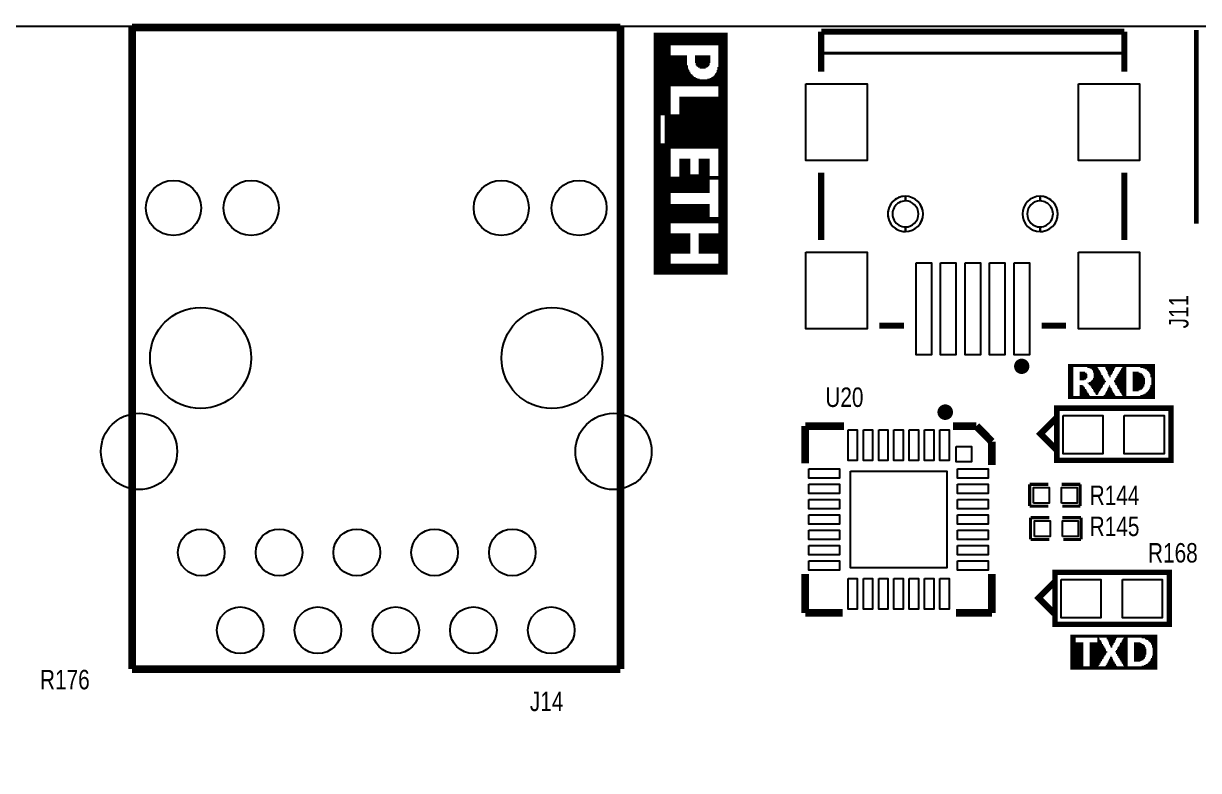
# Model space of a CAD drawing. Extents: x -7 to 215, y -4 to 107.
# Drawn here: x 104.99 to 143.37, y 82.36 to 106.75 of the extents above; entities that cross this region are included whole.
import ezdxf

# ---------------------------------------------------------------- set-up
doc = ezdxf.new("R2010")
doc.units = 0
for name, color, linetype in [('BG_OUTLINE', 3, 'CONTINUOUS'), ('MA_PEN3', 5, 'CONTINUOUS'), ('PG_SILKSCREEN_TOP', 6, 'CONTINUOUS'), ('PIN_TOP', 7, 'CONTINUOUS'), ('RD_SILKSCREEN_TOP', 8, 'CONTINUOUS')]:
    doc.layers.add(name, color=color, linetype=linetype)

msp = doc.modelspace()

# ---------------------------------------------------------------- linework, layer by layer
at = {"layer": 'BG_OUTLINE'}
msp.add_lwpolyline([(96.282764, 8.255), (130.801364, 8.255), (190.206122, 8.255), (214.304372, 8.255), (214.812372, 8.255), (214.964772, 8.255), (214.964772, 106.654092), (214.812372, 106.654092), (214.304372, 106.654092), (190.206122, 106.654092), (143.775938, 106.654092), (0, 106.654092)], dxfattribs=at)
for points in [[(134.376922, 100.530152, 1), (133.22427, 100.530152, 1)], [(138.77671, 100.530152, 1), (137.624058, 100.530152, 1)]]:
    msp.add_lwpolyline(points, format="xyb", close=True, dxfattribs=at)
at = {"layer": 'MA_PEN3', "const_width": 0.0254}
for points in [[(125.59157, 106.445812), (125.59157, 98.546412)], [(125.61697, 106.445812), (125.61697, 98.546412)], [(125.64237, 106.445812), (125.64237, 98.546412)], [(125.66777, 106.445812), (125.66777, 98.546412)], [(125.69317, 106.445812), (125.69317, 98.546412)], [(125.71857, 106.445812), (125.71857, 98.546412)], [(125.74397, 106.445812), (125.74397, 98.546412)], [(125.76937, 106.445812), (125.76937, 98.546412)], [(125.79477, 106.445812), (125.79477, 98.546412)], [(125.82017, 106.445812), (125.82017, 103.753412)], [(125.84557, 106.445812), (125.84557, 103.753412)], [(125.87097, 106.445812), (125.87097, 103.753412)], [(125.89637, 106.445812), (125.89637, 103.753412)], [(125.92177, 106.445812), (125.92177, 103.753412)], [(125.94717, 106.445812), (125.94717, 98.546412)], [(125.97257, 106.445812), (125.97257, 98.546412)], [(125.99797, 106.445812), (125.99797, 98.546412)], [(126.02337, 106.445812), (126.02337, 98.546412)], [(126.04877, 106.445812), (126.04877, 98.546412)], [(126.07417, 106.445812), (126.07417, 98.546412)], [(126.09957, 106.445812), (126.09957, 98.546412)], [(126.12497, 106.445812), (126.12497, 98.546412)], [(126.15037, 106.445812), (126.15037, 106.039412)], [(126.17577, 106.445812), (126.17577, 106.039412)], [(126.20117, 106.445812), (126.20117, 106.039412)], [(126.22657, 106.445812), (126.22657, 106.039412)], [(126.25197, 106.445812), (126.25197, 106.039412)], [(126.27737, 106.445812), (126.27737, 106.039412)], [(126.30277, 106.445812), (126.30277, 106.039412)], [(126.32817, 106.445812), (126.32817, 106.039412)], [(126.35357, 106.445812), (126.35357, 106.039412)], [(126.37897, 106.445812), (126.37897, 106.039412)], [(126.40437, 106.445812), (126.40437, 106.039412)], [(126.42977, 106.445812), (126.42977, 106.039412)], [(126.45517, 106.445812), (126.45517, 106.039412)], [(126.48057, 106.445812), (126.48057, 106.039412)], [(126.50597, 106.445812), (126.50597, 106.039412)], [(126.53137, 106.445812), (126.53137, 106.039412)], [(126.55677, 106.445812), (126.55677, 106.039412)], [(126.58217, 106.445812), (126.58217, 106.039412)], [(126.60757, 106.445812), (126.60757, 106.039412)], [(126.63297, 106.445812), (126.63297, 106.039412)], [(126.65837, 106.445812), (126.65837, 106.039412)], [(126.68377, 106.445812), (126.68377, 106.039412)], [(126.70917, 106.445812), (126.70917, 106.039412)], [(126.73457, 106.445812), (126.73457, 106.039412)], [(126.75997, 106.445812), (126.75997, 106.039412)], [(126.78537, 106.445812), (126.78537, 106.039412)], [(126.81077, 106.445812), (126.81077, 106.039412)], [(126.83617, 106.445812), (126.83617, 106.039412)], [(126.86157, 106.445812), (126.86157, 106.039412)], [(126.88697, 106.445812), (126.88697, 106.039412)], [(126.91237, 106.445812), (126.91237, 106.039412)], [(126.93777, 106.445812), (126.93777, 106.039412)], [(126.96317, 106.445812), (126.96317, 106.039412)], [(126.98857, 106.445812), (126.98857, 106.039412)], [(127.01397, 106.445812), (127.01397, 106.039412)], [(127.03937, 106.445812), (127.03937, 106.039412)], [(127.06477, 106.445812), (127.06477, 106.039412)], [(127.09017, 106.445812), (127.09017, 106.039412)], [(127.11557, 106.445812), (127.11557, 106.039412)], [(127.14097, 106.445812), (127.14097, 106.039412)], [(127.16637, 106.445812), (127.16637, 106.039412)], [(127.19177, 106.445812), (127.19177, 106.039412)], [(127.21717, 106.445812), (127.21717, 106.039412)], [(127.24257, 106.445812), (127.24257, 106.039412)], [(127.26797, 106.445812), (127.26797, 106.039412)], [(127.29337, 106.445812), (127.29337, 106.039412)], [(127.31877, 106.445812), (127.31877, 106.039412)], [(127.34417, 106.445812), (127.34417, 106.039412)], [(127.36957, 106.445812), (127.36957, 106.039412)], [(127.39497, 106.445812), (127.39497, 106.039412)], [(127.42037, 106.445812), (127.42037, 106.039412)], [(127.44577, 106.445812), (127.44577, 106.039412)], [(127.47117, 106.445812), (127.47117, 106.039412)], [(127.49657, 106.445812), (127.49657, 106.039412)], [(127.52197, 106.445812), (127.52197, 106.039412)], [(127.54737, 106.445812), (127.54737, 106.039412)], [(127.57277, 106.445812), (127.57277, 106.039412)], [(127.59817, 106.445812), (127.59817, 106.039412)], [(127.62357, 106.445812), (127.62357, 106.039412)], [(127.64897, 106.445812), (127.64897, 106.039412)], [(127.67437, 106.445812), (127.67437, 106.039412)], [(127.69977, 106.445812), (127.69977, 98.546412)], [(127.72517, 106.445812), (127.72517, 98.546412)], [(127.75057, 106.445812), (127.75057, 98.546412)], [(127.77597, 106.445812), (127.77597, 98.546412)], [(127.80137, 106.445812), (127.80137, 98.546412)], [(127.82677, 106.445812), (127.82677, 98.546412)], [(127.85217, 106.445812), (127.85217, 98.546412)], [(127.87757, 106.445812), (127.87757, 98.546412)], [(127.90297, 106.445812), (127.90297, 98.546412)], [(127.92837, 106.445812), (127.92837, 98.546412)], [(127.95377, 106.445812), (127.95377, 98.546412)], [(127.97917, 106.445812), (127.97917, 98.546412)], [(143.235172, 106.532426), (143.235172, 100.207826)], [(143.260572, 106.532426), (143.260572, 100.207826)], [(143.285972, 106.532426), (143.285972, 100.207826)], [(143.311372, 106.532426), (143.311372, 100.207826)], [(143.336772, 106.532426), (143.336772, 100.207826)], [(143.362172, 106.532426), (143.362172, 100.207826)], [(126.15037, 105.709212), (126.15037, 104.693212)], [(126.17577, 105.709212), (126.17577, 104.693212)], [(126.20117, 105.709212), (126.20117, 104.693212)], [(126.22657, 105.709212), (126.22657, 104.693212)], [(126.25197, 105.709212), (126.25197, 104.693212)], [(126.27737, 105.709212), (126.27737, 104.693212)], [(126.30277, 105.709212), (126.30277, 104.693212)], [(126.32817, 105.709212), (126.32817, 104.693212)], [(126.35357, 105.709212), (126.35357, 104.693212)], [(126.37897, 105.709212), (126.37897, 104.693212)], [(126.40437, 105.709212), (126.40437, 104.693212)], [(126.42977, 105.709212), (126.42977, 104.693212)], [(126.45517, 105.709212), (126.45517, 104.693212)], [(126.48057, 105.709212), (126.48057, 104.693212)], [(126.50597, 105.709212), (126.50597, 104.693212)], [(126.53137, 105.709212), (126.53137, 104.693212)], [(126.55677, 105.709212), (126.55677, 104.693212)], [(126.58217, 105.709212), (126.58217, 104.693212)], [(126.60757, 105.709212), (126.60757, 104.693212)], [(126.63297, 105.709212), (126.63297, 104.693212)], [(126.65837, 105.709212), (126.65837, 104.693212)], [(126.93777, 105.709212), (126.93777, 105.455212)], [(126.96317, 105.709212), (126.96317, 105.379012)], [(126.98857, 105.709212), (126.98857, 105.353612)], [(127.01397, 105.709212), (127.01397, 105.328212)], [(127.03937, 105.709212), (127.03937, 105.302812)], [(127.06477, 105.709212), (127.06477, 105.302812)], [(127.09017, 105.709212), (127.09017, 105.277412)], [(127.11557, 105.709212), (127.11557, 105.277412)], [(127.14097, 105.709212), (127.14097, 105.277412)], [(127.16637, 105.709212), (127.16637, 105.277412)], [(127.19177, 105.709212), (127.19177, 105.277412)], [(127.21717, 105.709212), (127.21717, 105.277412)], [(127.24257, 105.709212), (127.24257, 105.277412)], [(127.26797, 105.709212), (127.26797, 105.277412)], [(127.29337, 105.709212), (127.29337, 105.302812)], [(127.31877, 105.709212), (127.31877, 105.302812)], [(127.34417, 105.709212), (127.34417, 105.328212)], [(127.36957, 105.709212), (127.36957, 105.353612)], [(127.39497, 105.709212), (127.39497, 105.379012)], [(127.42037, 105.709212), (127.42037, 105.455212)], [(126.68377, 105.379012), (126.68377, 104.693212)], [(126.70917, 105.277412), (126.70917, 104.693212)], [(126.73457, 105.226612), (126.73457, 104.693212)], [(126.75997, 105.175812), (126.75997, 104.693212)], [(127.64897, 105.226612), (127.64897, 104.693212)], [(127.67437, 105.328212), (127.67437, 104.693212)], [(126.78537, 105.125012), (126.78537, 104.693212)], [(126.81077, 105.099612), (126.81077, 104.693212)], [(126.83617, 105.074212), (126.83617, 104.693212)], [(126.86157, 105.048812), (126.86157, 104.693212)], [(126.88697, 105.023412), (126.88697, 104.693212)], [(126.91237, 104.998012), (126.91237, 104.693212)], [(126.93777, 104.998012), (126.93777, 104.693212)], [(126.96317, 104.972612), (126.96317, 104.693212)], [(126.98857, 104.972612), (126.98857, 104.693212)], [(127.01397, 104.947212), (127.01397, 104.693212)], [(127.03937, 104.947212), (127.03937, 104.693212)], [(127.06477, 104.947212), (127.06477, 104.693212)], [(127.09017, 104.921812), (127.09017, 104.693212)], [(127.11557, 104.921812), (127.11557, 104.693212)], [(127.14097, 104.921812), (127.14097, 104.693212)], [(127.16637, 104.921812), (127.16637, 104.693212)], [(127.19177, 104.921812), (127.19177, 104.693212)], [(127.21717, 104.921812), (127.21717, 104.693212)], [(127.24257, 104.921812), (127.24257, 104.693212)], [(127.26797, 104.921812), (127.26797, 104.693212)], [(127.29337, 104.921812), (127.29337, 104.693212)], [(127.31877, 104.921812), (127.31877, 104.693212)], [(127.34417, 104.947212), (127.34417, 104.693212)], [(127.36957, 104.947212), (127.36957, 104.693212)], [(127.39497, 104.947212), (127.39497, 104.693212)], [(127.42037, 104.972612), (127.42037, 104.693212)], [(127.44577, 104.972612), (127.44577, 104.693212)], [(127.47117, 104.998012), (127.47117, 104.693212)], [(127.49657, 104.998012), (127.49657, 104.693212)], [(127.52197, 105.023412), (127.52197, 104.693212)], [(127.54737, 105.048812), (127.54737, 104.693212)], [(127.57277, 105.074212), (127.57277, 104.693212)], [(127.59817, 105.125012), (127.59817, 104.693212)], [(127.62357, 105.150412), (127.62357, 104.693212)], [(126.42977, 104.363012), (126.42977, 102.661212)], [(126.45517, 104.363012), (126.45517, 102.661212)], [(126.48057, 104.363012), (126.48057, 102.661212)], [(126.50597, 104.363012), (126.50597, 102.661212)], [(126.53137, 104.363012), (126.53137, 102.661212)], [(126.55677, 104.363012), (126.55677, 102.661212)], [(126.58217, 104.363012), (126.58217, 102.661212)], [(126.60757, 104.363012), (126.60757, 102.661212)], [(126.63297, 104.363012), (126.63297, 102.661212)], [(126.65837, 104.363012), (126.65837, 102.661212)], [(126.68377, 104.363012), (126.68377, 102.661212)], [(126.70917, 104.363012), (126.70917, 102.661212)], [(126.73457, 104.363012), (126.73457, 102.661212)], [(126.75997, 104.363012), (126.75997, 102.661212)], [(126.78537, 104.363012), (126.78537, 102.661212)], [(126.81077, 104.363012), (126.81077, 102.661212)], [(126.83617, 104.363012), (126.83617, 102.661212)], [(126.86157, 104.363012), (126.86157, 102.661212)], [(126.88697, 104.363012), (126.88697, 102.661212)], [(126.91237, 104.363012), (126.91237, 102.661212)], [(126.93777, 104.363012), (126.93777, 102.661212)], [(126.96317, 104.363012), (126.96317, 102.661212)], [(126.98857, 104.363012), (126.98857, 102.661212)], [(127.01397, 104.363012), (127.01397, 102.661212)], [(127.03937, 104.363012), (127.03937, 102.661212)], [(127.06477, 104.363012), (127.06477, 102.661212)], [(127.09017, 104.363012), (127.09017, 102.661212)], [(127.11557, 104.363012), (127.11557, 102.661212)], [(127.14097, 104.363012), (127.14097, 102.661212)], [(127.16637, 104.363012), (127.16637, 102.661212)], [(127.19177, 104.363012), (127.19177, 102.661212)], [(127.21717, 104.363012), (127.21717, 102.661212)], [(127.24257, 104.363012), (127.24257, 102.661212)], [(127.26797, 104.363012), (127.26797, 102.661212)], [(127.29337, 104.363012), (127.29337, 102.661212)], [(127.31877, 104.363012), (127.31877, 102.661212)], [(127.34417, 104.363012), (127.34417, 102.661212)], [(127.36957, 104.363012), (127.36957, 102.661212)], [(127.39497, 104.363012), (127.39497, 102.661212)], [(127.42037, 104.363012), (127.42037, 102.661212)], [(127.44577, 104.363012), (127.44577, 102.661212)], [(127.47117, 104.363012), (127.47117, 102.661212)], [(127.49657, 104.363012), (127.49657, 102.661212)], [(127.52197, 104.363012), (127.52197, 102.661212)], [(127.54737, 104.363012), (127.54737, 102.661212)], [(127.57277, 104.363012), (127.57277, 102.661212)], [(127.59817, 104.363012), (127.59817, 102.661212)], [(127.62357, 104.363012), (127.62357, 102.661212)], [(127.64897, 104.363012), (127.64897, 102.661212)], [(127.67437, 104.363012), (127.67437, 102.661212)], [(126.15037, 103.778812), (126.15037, 102.661212)], [(126.17577, 103.778812), (126.17577, 102.661212)], [(126.20117, 103.778812), (126.20117, 102.661212)], [(126.22657, 103.778812), (126.22657, 102.661212)], [(126.25197, 103.778812), (126.25197, 102.661212)], [(126.27737, 103.778812), (126.27737, 102.661212)], [(126.30277, 103.778812), (126.30277, 102.661212)], [(126.32817, 103.778812), (126.32817, 102.661212)], [(126.35357, 103.778812), (126.35357, 102.661212)], [(126.37897, 103.778812), (126.37897, 102.661212)], [(126.40437, 103.778812), (126.40437, 102.661212)], [(125.82017, 102.839012), (125.82017, 98.546412)], [(125.84557, 102.839012), (125.84557, 98.546412)], [(125.87097, 102.839012), (125.87097, 98.546412)], [(125.89637, 102.839012), (125.89637, 98.546412)], [(125.92177, 102.839012), (125.92177, 98.546412)], [(126.42977, 102.331012), (126.42977, 101.213412)], [(126.45517, 102.331012), (126.45517, 101.213412)], [(126.48057, 102.331012), (126.48057, 101.213412)], [(126.50597, 102.331012), (126.50597, 101.213412)], [(126.53137, 102.331012), (126.53137, 101.213412)], [(126.55677, 102.331012), (126.55677, 101.213412)], [(126.58217, 102.331012), (126.58217, 101.213412)], [(126.60757, 102.331012), (126.60757, 101.213412)], [(126.63297, 102.331012), (126.63297, 101.213412)], [(126.65837, 102.331012), (126.65837, 101.213412)], [(126.68377, 102.331012), (126.68377, 101.213412)], [(126.70917, 102.331012), (126.70917, 101.213412)], [(126.73457, 102.331012), (126.73457, 101.213412)], [(126.75997, 102.331012), (126.75997, 101.213412)], [(127.06477, 102.331012), (127.06477, 101.213412)], [(127.09017, 102.331012), (127.09017, 101.213412)], [(127.11557, 102.331012), (127.11557, 101.213412)], [(127.14097, 102.331012), (127.14097, 101.213412)], [(127.16637, 102.331012), (127.16637, 101.213412)], [(127.19177, 102.331012), (127.19177, 101.213412)], [(127.21717, 102.331012), (127.21717, 101.213412)], [(127.24257, 102.331012), (127.24257, 101.213412)], [(127.26797, 102.331012), (127.26797, 101.213412)], [(127.29337, 102.331012), (127.29337, 101.213412)], [(127.31877, 102.331012), (127.31877, 101.213412)], [(127.34417, 102.331012), (127.34417, 101.213412)], [(127.36957, 102.331012), (127.36957, 101.213412)], [(127.39497, 102.331012), (127.39497, 101.213412)], [(126.15037, 101.746812), (126.15037, 101.213412)], [(126.17577, 101.746812), (126.17577, 101.213412)], [(126.20117, 101.746812), (126.20117, 101.213412)], [(126.22657, 101.746812), (126.22657, 101.213412)], [(126.25197, 101.746812), (126.25197, 101.213412)], [(126.27737, 101.746812), (126.27737, 101.213412)], [(126.30277, 101.746812), (126.30277, 101.213412)], [(126.32817, 101.746812), (126.32817, 101.213412)], [(126.35357, 101.746812), (126.35357, 101.213412)], [(126.37897, 101.746812), (126.37897, 101.213412)], [(126.40437, 101.746812), (126.40437, 101.213412)], [(126.78537, 101.823012), (126.78537, 101.213412)], [(126.81077, 101.823012), (126.81077, 101.213412)], [(126.83617, 101.823012), (126.83617, 101.213412)], [(126.86157, 101.823012), (126.86157, 101.213412)], [(126.88697, 101.823012), (126.88697, 101.213412)], [(126.91237, 101.823012), (126.91237, 101.213412)], [(126.93777, 101.823012), (126.93777, 101.213412)], [(126.96317, 101.823012), (126.96317, 101.213412)], [(126.98857, 101.823012), (126.98857, 101.213412)], [(127.01397, 101.823012), (127.01397, 101.213412)], [(127.03937, 101.823012), (127.03937, 101.213412)], [(127.42037, 101.772212), (127.42037, 101.645212)], [(127.44577, 101.772212), (127.44577, 101.645212)], [(127.47117, 101.772212), (127.47117, 101.645212)], [(127.49657, 101.772212), (127.49657, 101.645212)], [(127.52197, 101.772212), (127.52197, 101.645212)], [(127.54737, 101.772212), (127.54737, 101.645212)], [(127.57277, 101.772212), (127.57277, 101.645212)], [(127.59817, 101.772212), (127.59817, 101.645212)], [(127.62357, 101.772212), (127.62357, 101.645212)], [(127.64897, 101.772212), (127.64897, 101.645212)], [(127.67437, 101.772212), (127.67437, 101.645212)], [(126.15037, 100.857812), (126.15037, 100.222812)], [(126.17577, 100.857812), (126.17577, 100.222812)], [(126.20117, 100.857812), (126.20117, 100.222812)], [(126.22657, 100.857812), (126.22657, 100.222812)], [(126.25197, 100.857812), (126.25197, 100.222812)], [(126.27737, 100.857812), (126.27737, 100.222812)], [(126.30277, 100.857812), (126.30277, 100.222812)], [(126.32817, 100.857812), (126.32817, 100.222812)], [(126.35357, 100.857812), (126.35357, 100.222812)], [(126.37897, 100.857812), (126.37897, 100.222812)], [(126.40437, 100.857812), (126.40437, 100.222812)], [(126.42977, 100.857812), (126.42977, 100.222812)], [(126.45517, 100.857812), (126.45517, 100.222812)], [(126.48057, 100.857812), (126.48057, 100.222812)], [(126.50597, 100.857812), (126.50597, 100.222812)], [(126.53137, 100.857812), (126.53137, 100.222812)], [(126.55677, 100.857812), (126.55677, 100.222812)], [(126.58217, 100.857812), (126.58217, 100.222812)], [(126.60757, 100.857812), (126.60757, 100.222812)], [(126.63297, 100.857812), (126.63297, 100.222812)], [(126.65837, 100.857812), (126.65837, 100.222812)], [(126.68377, 100.857812), (126.68377, 100.222812)], [(126.70917, 100.857812), (126.70917, 100.222812)], [(126.73457, 100.857812), (126.73457, 100.222812)], [(126.75997, 100.857812), (126.75997, 100.222812)], [(126.78537, 100.857812), (126.78537, 100.222812)], [(126.81077, 100.857812), (126.81077, 100.222812)], [(126.83617, 100.857812), (126.83617, 100.222812)], [(126.86157, 100.857812), (126.86157, 100.222812)], [(126.88697, 100.857812), (126.88697, 100.222812)], [(126.91237, 100.857812), (126.91237, 100.222812)], [(126.93777, 100.857812), (126.93777, 100.222812)], [(126.96317, 100.857812), (126.96317, 100.222812)], [(126.98857, 100.857812), (126.98857, 100.222812)], [(127.01397, 100.857812), (127.01397, 100.222812)], [(127.03937, 100.857812), (127.03937, 100.222812)], [(127.06477, 100.857812), (127.06477, 100.222812)], [(127.09017, 100.857812), (127.09017, 100.222812)], [(127.11557, 100.857812), (127.11557, 100.222812)], [(127.14097, 100.857812), (127.14097, 100.222812)], [(127.16637, 100.857812), (127.16637, 100.222812)], [(127.19177, 100.857812), (127.19177, 100.222812)], [(127.21717, 100.857812), (127.21717, 100.222812)], [(127.24257, 100.857812), (127.24257, 100.222812)], [(127.26797, 100.857812), (127.26797, 100.222812)], [(127.29337, 100.857812), (127.29337, 100.222812)], [(127.31877, 100.857812), (127.31877, 100.222812)], [(127.34417, 100.857812), (127.34417, 100.222812)], [(127.36957, 100.857812), (127.36957, 100.222812)], [(127.39497, 100.857812), (127.39497, 100.222812)], [(127.42037, 100.426012), (127.42037, 100.222812)], [(127.44577, 100.426012), (127.44577, 100.222812)], [(127.47117, 100.426012), (127.47117, 100.222812)], [(127.49657, 100.426012), (127.49657, 100.222812)], [(127.52197, 100.426012), (127.52197, 100.222812)], [(127.54737, 100.426012), (127.54737, 100.222812)], [(127.57277, 100.426012), (127.57277, 100.222812)], [(127.59817, 100.426012), (127.59817, 100.222812)], [(127.62357, 100.426012), (127.62357, 100.222812)], [(127.64897, 100.426012), (127.64897, 100.222812)], [(127.67437, 100.426012), (127.67437, 100.222812)], [(126.15037, 99.892612), (126.15037, 99.232212)], [(126.17577, 99.892612), (126.17577, 99.232212)], [(126.20117, 99.892612), (126.20117, 99.232212)], [(126.22657, 99.892612), (126.22657, 99.232212)], [(126.25197, 99.892612), (126.25197, 99.232212)], [(126.27737, 99.892612), (126.27737, 99.232212)], [(126.30277, 99.892612), (126.30277, 99.232212)], [(126.32817, 99.892612), (126.32817, 99.232212)], [(126.35357, 99.892612), (126.35357, 99.232212)], [(126.37897, 99.892612), (126.37897, 99.232212)], [(126.40437, 99.892612), (126.40437, 99.232212)], [(126.42977, 99.892612), (126.42977, 99.232212)], [(126.45517, 99.892612), (126.45517, 99.232212)], [(126.48057, 99.892612), (126.48057, 99.232212)], [(126.50597, 99.892612), (126.50597, 99.232212)], [(126.53137, 99.892612), (126.53137, 99.232212)], [(126.55677, 99.892612), (126.55677, 99.232212)], [(126.58217, 99.892612), (126.58217, 99.232212)], [(126.60757, 99.892612), (126.60757, 99.232212)], [(126.63297, 99.892612), (126.63297, 99.232212)], [(126.65837, 99.892612), (126.65837, 99.232212)], [(126.68377, 99.892612), (126.68377, 99.232212)], [(126.70917, 99.892612), (126.70917, 99.232212)], [(126.73457, 99.892612), (126.73457, 99.232212)], [(126.75997, 99.892612), (126.75997, 99.232212)], [(127.06477, 99.892612), (127.06477, 99.232212)], [(127.09017, 99.892612), (127.09017, 99.232212)], [(127.11557, 99.892612), (127.11557, 99.232212)], [(127.14097, 99.892612), (127.14097, 99.232212)], [(127.16637, 99.892612), (127.16637, 99.232212)], [(127.19177, 99.892612), (127.19177, 99.232212)], [(127.21717, 99.892612), (127.21717, 99.232212)], [(127.24257, 99.892612), (127.24257, 99.232212)], [(127.26797, 99.892612), (127.26797, 99.232212)], [(127.29337, 99.892612), (127.29337, 99.232212)], [(127.31877, 99.892612), (127.31877, 99.232212)], [(127.34417, 99.892612), (127.34417, 99.232212)], [(127.36957, 99.892612), (127.36957, 99.232212)], [(127.39497, 99.892612), (127.39497, 99.232212)], [(127.42037, 99.892612), (127.42037, 99.232212)], [(127.44577, 99.892612), (127.44577, 99.232212)], [(127.47117, 99.892612), (127.47117, 99.232212)], [(127.49657, 99.892612), (127.49657, 99.232212)], [(127.52197, 99.892612), (127.52197, 99.232212)], [(127.54737, 99.892612), (127.54737, 99.232212)], [(127.57277, 99.892612), (127.57277, 99.232212)], [(127.59817, 99.892612), (127.59817, 99.232212)], [(127.62357, 99.892612), (127.62357, 99.232212)], [(127.64897, 99.892612), (127.64897, 99.232212)], [(127.67437, 99.892612), (127.67437, 99.232212)], [(126.15037, 98.902012), (126.15037, 98.546412)], [(126.17577, 98.902012), (126.17577, 98.546412)], [(126.20117, 98.902012), (126.20117, 98.546412)], [(126.22657, 98.902012), (126.22657, 98.546412)], [(126.25197, 98.902012), (126.25197, 98.546412)], [(126.27737, 98.902012), (126.27737, 98.546412)], [(126.30277, 98.902012), (126.30277, 98.546412)], [(126.32817, 98.902012), (126.32817, 98.546412)], [(126.35357, 98.902012), (126.35357, 98.546412)], [(126.37897, 98.902012), (126.37897, 98.546412)], [(126.40437, 98.902012), (126.40437, 98.546412)], [(126.42977, 98.902012), (126.42977, 98.546412)], [(126.45517, 98.902012), (126.45517, 98.546412)], [(126.48057, 98.902012), (126.48057, 98.546412)], [(126.50597, 98.902012), (126.50597, 98.546412)], [(126.53137, 98.902012), (126.53137, 98.546412)], [(126.55677, 98.902012), (126.55677, 98.546412)], [(126.58217, 98.902012), (126.58217, 98.546412)], [(126.60757, 98.902012), (126.60757, 98.546412)], [(126.63297, 98.902012), (126.63297, 98.546412)], [(126.65837, 98.902012), (126.65837, 98.546412)], [(126.68377, 98.902012), (126.68377, 98.546412)], [(126.70917, 98.902012), (126.70917, 98.546412)], [(126.73457, 98.902012), (126.73457, 98.546412)], [(126.75997, 98.902012), (126.75997, 98.546412)], [(126.78537, 98.902012), (126.78537, 98.546412)], [(126.81077, 98.902012), (126.81077, 98.546412)], [(126.83617, 98.902012), (126.83617, 98.546412)], [(126.86157, 98.902012), (126.86157, 98.546412)], [(126.88697, 98.902012), (126.88697, 98.546412)], [(126.91237, 98.902012), (126.91237, 98.546412)], [(126.93777, 98.902012), (126.93777, 98.546412)], [(126.96317, 98.902012), (126.96317, 98.546412)], [(126.98857, 98.902012), (126.98857, 98.546412)], [(127.01397, 98.902012), (127.01397, 98.546412)], [(127.03937, 98.902012), (127.03937, 98.546412)], [(127.06477, 98.902012), (127.06477, 98.546412)], [(127.09017, 98.902012), (127.09017, 98.546412)], [(127.11557, 98.902012), (127.11557, 98.546412)], [(127.14097, 98.902012), (127.14097, 98.546412)], [(127.16637, 98.902012), (127.16637, 98.546412)], [(127.19177, 98.902012), (127.19177, 98.546412)], [(127.21717, 98.902012), (127.21717, 98.546412)], [(127.24257, 98.902012), (127.24257, 98.546412)], [(127.26797, 98.902012), (127.26797, 98.546412)], [(127.29337, 98.902012), (127.29337, 98.546412)], [(127.31877, 98.902012), (127.31877, 98.546412)], [(127.34417, 98.902012), (127.34417, 98.546412)], [(127.36957, 98.902012), (127.36957, 98.546412)], [(127.39497, 98.902012), (127.39497, 98.546412)], [(127.42037, 98.902012), (127.42037, 98.546412)], [(127.44577, 98.902012), (127.44577, 98.546412)], [(127.47117, 98.902012), (127.47117, 98.546412)], [(127.49657, 98.902012), (127.49657, 98.546412)], [(127.52197, 98.902012), (127.52197, 98.546412)], [(127.54737, 98.902012), (127.54737, 98.546412)], [(127.57277, 98.902012), (127.57277, 98.546412)], [(127.59817, 98.902012), (127.59817, 98.546412)], [(127.62357, 98.902012), (127.62357, 98.546412)], [(127.64897, 98.902012), (127.64897, 98.546412)], [(127.67437, 98.902012), (127.67437, 98.546412)], [(139.111228, 95.617792), (141.956028, 95.617792)], [(139.111228, 95.592392), (141.956028, 95.592392)], [(139.111228, 95.566992), (141.956028, 95.566992)], [(139.111228, 95.541592), (141.956028, 95.541592)], [(139.111228, 95.516192), (139.289028, 95.516192)], [(139.111228, 95.490792), (139.289028, 95.490792)], [(139.111228, 95.465392), (139.289028, 95.465392)], [(139.111228, 95.439992), (139.289028, 95.439992)], [(139.111228, 95.414592), (139.289028, 95.414592)], [(139.111228, 95.389192), (139.289028, 95.389192)], [(139.111228, 95.363792), (139.289028, 95.363792)], [(139.111228, 95.338392), (139.289028, 95.338392)], [(139.111228, 95.312992), (139.289028, 95.312992)], [(139.111228, 95.287592), (139.289028, 95.287592)], [(139.111228, 95.262192), (139.289028, 95.262192)], [(139.111228, 95.236792), (139.289028, 95.236792)], [(139.111228, 95.211392), (139.289028, 95.211392)], [(139.111228, 95.185992), (139.289028, 95.185992)], [(139.492228, 95.363792), (139.670028, 95.363792)], [(139.492228, 95.338392), (139.720828, 95.338392)], [(139.492228, 95.312992), (139.720828, 95.312992)], [(139.492228, 95.287592), (139.746228, 95.287592)], [(139.492228, 95.262192), (139.746228, 95.262192)], [(139.492228, 95.236792), (139.746228, 95.236792)], [(139.492228, 95.211392), (139.746228, 95.211392)], [(139.492228, 95.185992), (139.746228, 95.185992)], [(139.746228, 95.516192), (140.076428, 95.516192)], [(139.822428, 95.490792), (140.101828, 95.490792)], [(139.873228, 95.465392), (140.101828, 95.465392)], [(139.898628, 95.439992), (140.127228, 95.439992)], [(139.924028, 95.414592), (140.152628, 95.414592)], [(139.924028, 95.389192), (140.152628, 95.389192)], [(139.924028, 95.363792), (140.178028, 95.363792)], [(139.949428, 95.338392), (140.178028, 95.338392)], [(139.949428, 95.312992), (140.203428, 95.312992)], [(139.949428, 95.287592), (140.203428, 95.287592)], [(139.949428, 95.262192), (140.228828, 95.262192)], [(139.949428, 95.236792), (140.254228, 95.236792)], [(139.949428, 95.211392), (140.254228, 95.211392)], [(139.949428, 95.185992), (140.279628, 95.185992)], [(140.330428, 95.516192), (140.660628, 95.516192)], [(140.330428, 95.490792), (140.635228, 95.490792)], [(140.355828, 95.465392), (140.635228, 95.465392)], [(140.355828, 95.439992), (140.609828, 95.439992)], [(140.381228, 95.414592), (140.609828, 95.414592)], [(140.381228, 95.389192), (140.584428, 95.389192)], [(140.406628, 95.363792), (140.584428, 95.363792)], [(140.406628, 95.338392), (140.559028, 95.338392)], [(140.406628, 95.312992), (140.559028, 95.312992)], [(140.432028, 95.287592), (140.533628, 95.287592)], [(140.432028, 95.262192), (140.508228, 95.262192)], [(140.457428, 95.236792), (140.508228, 95.236792)], [(140.457428, 95.211392), (140.508228, 95.211392)], [(140.686028, 95.211392), (141.016228, 95.211392)], [(140.686028, 95.185992), (141.016228, 95.185992)], [(140.711428, 95.236792), (141.016228, 95.236792)], [(140.736828, 95.287592), (141.016228, 95.287592)], [(140.736828, 95.262192), (141.016228, 95.262192)], [(140.762228, 95.338392), (141.016228, 95.338392)], [(140.762228, 95.312992), (141.016228, 95.312992)], [(140.787628, 95.363792), (141.016228, 95.363792)], [(140.813028, 95.414592), (141.016228, 95.414592)], [(140.813028, 95.389192), (141.016228, 95.389192)], [(140.838428, 95.465392), (141.016228, 95.465392)], [(140.838428, 95.439992), (141.016228, 95.439992)], [(140.863828, 95.490792), (141.016228, 95.490792)], [(140.889228, 95.516192), (141.016228, 95.516192)], [(141.219428, 95.363792), (141.422628, 95.363792)], [(141.219428, 95.338392), (141.473428, 95.338392)], [(141.219428, 95.312992), (141.524228, 95.312992)], [(141.219428, 95.287592), (141.549628, 95.287592)], [(141.219428, 95.262192), (141.575028, 95.262192)], [(141.219428, 95.236792), (141.575028, 95.236792)], [(141.219428, 95.211392), (141.600428, 95.211392)], [(141.219428, 95.185992), (141.600428, 95.185992)], [(141.473428, 95.516192), (141.956028, 95.516192)], [(141.575028, 95.490792), (141.956028, 95.490792)], [(141.625828, 95.465392), (141.956028, 95.465392)], [(141.676628, 95.439992), (141.956028, 95.439992)], [(141.702028, 95.414592), (141.956028, 95.414592)], [(141.727428, 95.389192), (141.956028, 95.389192)], [(141.752828, 95.363792), (141.956028, 95.363792)], [(141.778228, 95.338392), (141.956028, 95.338392)], [(141.778228, 95.312992), (141.956028, 95.312992)], [(141.803628, 95.287592), (141.956028, 95.287592)], [(141.803628, 95.262192), (141.956028, 95.262192)], [(141.803628, 95.236792), (141.956028, 95.236792)], [(141.803628, 95.211392), (141.956028, 95.211392)], [(141.829028, 95.185992), (141.956028, 95.185992)], [(139.111228, 95.160592), (139.289028, 95.160592)], [(139.111228, 95.135192), (139.289028, 95.135192)], [(139.111228, 95.109792), (139.289028, 95.109792)], [(139.111228, 95.084392), (139.289028, 95.084392)], [(139.111228, 95.058992), (139.289028, 95.058992)], [(139.111228, 95.033592), (139.289028, 95.033592)], [(139.111228, 95.008192), (139.289028, 95.008192)], [(139.111228, 94.982792), (139.289028, 94.982792)], [(139.111228, 94.957392), (139.289028, 94.957392)], [(139.111228, 94.931992), (139.289028, 94.931992)], [(139.111228, 94.906592), (139.289028, 94.906592)], [(139.111228, 94.881192), (139.289028, 94.881192)], [(139.111228, 94.855792), (139.289028, 94.855792)], [(139.111228, 94.830392), (139.289028, 94.830392)], [(139.111228, 94.804992), (139.289028, 94.804992)], [(139.492228, 95.160592), (139.720828, 95.160592)], [(139.492228, 95.135192), (139.695428, 95.135192)], [(139.492228, 95.109792), (139.644628, 95.109792)], [(139.492228, 94.931992), (139.593828, 94.931992)], [(139.492228, 94.906592), (139.619228, 94.906592)], [(139.492228, 94.881192), (139.644628, 94.881192)], [(139.492228, 94.855792), (139.670028, 94.855792)], [(139.492228, 94.830392), (139.670028, 94.830392)], [(139.492228, 94.804992), (139.695428, 94.804992)], [(139.746228, 95.008192), (140.305028, 95.008192)], [(139.771628, 94.982792), (140.305028, 94.982792)], [(139.797028, 95.033592), (140.330428, 95.033592)], [(139.797028, 94.957392), (140.279628, 94.957392)], [(139.822428, 94.931992), (140.254228, 94.931992)], [(139.847828, 95.058992), (140.355828, 95.058992)], [(139.847828, 94.906592), (140.254228, 94.906592)], [(139.873228, 95.084392), (140.330428, 95.084392)], [(139.873228, 94.881192), (140.228828, 94.881192)], [(139.873228, 94.855792), (140.228828, 94.855792)], [(139.898628, 95.109792), (140.305028, 95.109792)], [(139.898628, 94.830392), (140.203428, 94.830392)], [(139.924028, 95.160592), (140.279628, 95.160592)], [(139.924028, 95.135192), (140.305028, 95.135192)], [(139.924028, 94.804992), (140.178028, 94.804992)], [(140.406628, 94.830392), (140.533628, 94.830392)], [(140.406628, 94.804992), (140.533628, 94.804992)], [(140.432028, 94.881192), (140.508228, 94.881192)], [(140.432028, 94.855792), (140.508228, 94.855792)], [(140.457428, 94.931992), (140.482828, 94.931992)], [(140.457428, 94.906592), (140.482828, 94.906592)], [(140.609828, 95.084392), (141.016228, 95.084392)], [(140.609828, 95.058992), (141.016228, 95.058992)], [(140.635228, 95.109792), (141.016228, 95.109792)], [(140.635228, 95.033592), (141.016228, 95.033592)], [(140.635228, 95.008192), (141.016228, 95.008192)], [(140.660628, 95.160592), (141.016228, 95.160592)], [(140.660628, 95.135192), (141.016228, 95.135192)], [(140.660628, 94.982792), (141.016228, 94.982792)], [(140.660628, 94.957392), (141.016228, 94.957392)], [(140.686028, 94.931992), (141.016228, 94.931992)], [(140.711428, 94.906592), (141.016228, 94.906592)], [(140.711428, 94.881192), (141.016228, 94.881192)], [(140.736828, 94.855792), (141.016228, 94.855792)], [(140.736828, 94.830392), (141.016228, 94.830392)], [(140.762228, 94.804992), (141.016228, 94.804992)], [(141.219428, 95.160592), (141.625828, 95.160592)], [(141.219428, 95.135192), (141.625828, 95.135192)], [(141.219428, 95.109792), (141.625828, 95.109792)], [(141.219428, 95.084392), (141.625828, 95.084392)], [(141.219428, 95.058992), (141.625828, 95.058992)], [(141.219428, 95.033592), (141.625828, 95.033592)], [(141.219428, 95.008192), (141.625828, 95.008192)], [(141.219428, 94.982792), (141.625828, 94.982792)], [(141.219428, 94.957392), (141.600428, 94.957392)], [(141.219428, 94.931992), (141.600428, 94.931992)], [(141.219428, 94.906592), (141.600428, 94.906592)], [(141.219428, 94.881192), (141.575028, 94.881192)], [(141.219428, 94.855792), (141.575028, 94.855792)], [(141.219428, 94.830392), (141.549628, 94.830392)], [(141.219428, 94.804992), (141.524228, 94.804992)], [(141.752828, 94.804992), (141.956028, 94.804992)], [(141.778228, 94.855792), (141.956028, 94.855792)], [(141.778228, 94.830392), (141.956028, 94.830392)], [(141.803628, 94.931992), (141.956028, 94.931992)], [(141.803628, 94.906592), (141.956028, 94.906592)], [(141.803628, 94.881192), (141.956028, 94.881192)], [(141.829028, 95.160592), (141.956028, 95.160592)], [(141.829028, 95.135192), (141.956028, 95.135192)], [(141.829028, 95.109792), (141.956028, 95.109792)], [(141.829028, 95.084392), (141.956028, 95.084392)], [(141.829028, 95.058992), (141.956028, 95.058992)], [(141.829028, 95.033592), (141.956028, 95.033592)], [(141.829028, 95.008192), (141.956028, 95.008192)], [(141.829028, 94.982792), (141.956028, 94.982792)], [(141.829028, 94.957392), (141.956028, 94.957392)], [(139.111228, 94.779592), (139.289028, 94.779592)], [(139.111228, 94.754192), (139.289028, 94.754192)], [(139.111228, 94.728792), (139.289028, 94.728792)], [(139.111228, 94.703392), (139.289028, 94.703392)], [(139.111228, 94.677992), (139.289028, 94.677992)], [(139.111228, 94.652592), (139.289028, 94.652592)], [(139.111228, 94.627192), (139.289028, 94.627192)], [(139.111228, 94.601792), (139.289028, 94.601792)], [(139.111228, 94.576392), (141.956028, 94.576392)], [(139.111228, 94.550992), (141.956028, 94.550992)], [(139.111228, 94.525592), (141.956028, 94.525592)], [(139.111228, 94.500192), (141.956028, 94.500192)], [(139.492228, 94.779592), (139.720828, 94.779592)], [(139.492228, 94.754192), (139.720828, 94.754192)], [(139.492228, 94.728792), (139.746228, 94.728792)], [(139.492228, 94.703392), (139.746228, 94.703392)], [(139.492228, 94.677992), (139.771628, 94.677992)], [(139.492228, 94.652592), (139.797028, 94.652592)], [(139.492228, 94.627192), (139.797028, 94.627192)], [(139.492228, 94.601792), (139.822428, 94.601792)], [(139.924028, 94.779592), (140.178028, 94.779592)], [(139.949428, 94.754192), (140.152628, 94.754192)], [(139.949428, 94.728792), (140.127228, 94.728792)], [(139.974828, 94.703392), (140.127228, 94.703392)], [(140.000228, 94.677992), (140.101828, 94.677992)], [(140.000228, 94.652592), (140.101828, 94.652592)], [(140.025628, 94.627192), (140.076428, 94.627192)], [(140.279628, 94.601792), (140.660628, 94.601792)], [(140.305028, 94.627192), (140.635228, 94.627192)], [(140.330428, 94.677992), (140.609828, 94.677992)], [(140.330428, 94.652592), (140.635228, 94.652592)], [(140.355828, 94.728792), (140.584428, 94.728792)], [(140.355828, 94.703392), (140.584428, 94.703392)], [(140.381228, 94.779592), (140.559028, 94.779592)], [(140.381228, 94.754192), (140.559028, 94.754192)], [(140.787628, 94.779592), (141.016228, 94.779592)], [(140.787628, 94.754192), (141.016228, 94.754192)], [(140.813028, 94.728792), (141.016228, 94.728792)], [(140.813028, 94.703392), (141.016228, 94.703392)], [(140.838428, 94.677992), (141.016228, 94.677992)], [(140.863828, 94.652592), (141.016228, 94.652592)], [(140.863828, 94.627192), (141.016228, 94.627192)], [(140.889228, 94.601792), (141.016228, 94.601792)], [(141.219428, 94.779592), (141.473428, 94.779592)], [(141.219428, 94.754192), (141.422628, 94.754192)], [(141.473428, 94.601792), (141.956028, 94.601792)], [(141.549628, 94.627192), (141.956028, 94.627192)], [(141.600428, 94.652592), (141.956028, 94.652592)], [(141.651228, 94.677992), (141.956028, 94.677992)], [(141.676628, 94.703392), (141.956028, 94.703392)], [(141.702028, 94.728792), (141.956028, 94.728792)], [(141.727428, 94.754192), (141.956028, 94.754192)], [(141.752828, 94.779592), (141.956028, 94.779592)], [(139.18565, 86.783672), (142.03045, 86.783672)], [(139.18565, 86.758272), (142.03045, 86.758272)], [(139.18565, 86.732872), (142.03045, 86.732872)], [(139.18565, 86.707472), (142.03045, 86.707472)], [(139.18565, 86.682072), (139.36345, 86.682072)], [(139.18565, 86.656672), (139.36345, 86.656672)], [(139.18565, 86.631272), (139.36345, 86.631272)], [(139.18565, 86.605872), (139.36345, 86.605872)], [(139.18565, 86.580472), (139.36345, 86.580472)], [(139.18565, 86.555072), (139.36345, 86.555072)], [(139.18565, 86.529672), (139.61745, 86.529672)], [(139.18565, 86.504272), (139.61745, 86.504272)], [(139.18565, 86.478872), (139.61745, 86.478872)], [(139.18565, 86.453472), (139.61745, 86.453472)], [(139.18565, 86.428072), (139.61745, 86.428072)], [(139.18565, 86.402672), (139.61745, 86.402672)], [(139.18565, 86.377272), (139.61745, 86.377272)], [(139.18565, 86.351872), (139.61745, 86.351872)], [(139.82065, 86.529672), (140.22705, 86.529672)], [(139.82065, 86.504272), (140.22705, 86.504272)], [(139.82065, 86.478872), (140.25245, 86.478872)], [(139.82065, 86.453472), (140.25245, 86.453472)], [(139.82065, 86.428072), (140.27785, 86.428072)], [(139.82065, 86.402672), (140.30325, 86.402672)], [(139.82065, 86.377272), (140.30325, 86.377272)], [(139.82065, 86.351872), (140.32865, 86.351872)], [(140.07465, 86.682072), (140.12545, 86.682072)], [(140.07465, 86.656672), (140.15085, 86.656672)], [(140.07465, 86.631272), (140.15085, 86.631272)], [(140.07465, 86.605872), (140.17625, 86.605872)], [(140.07465, 86.580472), (140.20165, 86.580472)], [(140.07465, 86.555072), (140.20165, 86.555072)], [(140.37945, 86.682072), (140.70965, 86.682072)], [(140.37945, 86.656672), (140.68425, 86.656672)], [(140.40485, 86.631272), (140.68425, 86.631272)], [(140.40485, 86.605872), (140.65885, 86.605872)], [(140.43025, 86.580472), (140.65885, 86.580472)], [(140.43025, 86.555072), (140.63345, 86.555072)], [(140.45565, 86.529672), (140.63345, 86.529672)], [(140.45565, 86.504272), (140.60805, 86.504272)], [(140.45565, 86.478872), (140.60805, 86.478872)], [(140.48105, 86.453472), (140.58265, 86.453472)], [(140.48105, 86.428072), (140.55725, 86.428072)], [(140.50645, 86.402672), (140.55725, 86.402672)], [(140.50645, 86.377272), (140.55725, 86.377272)], [(140.73505, 86.377272), (141.06525, 86.377272)], [(140.73505, 86.351872), (141.06525, 86.351872)], [(140.76045, 86.402672), (141.06525, 86.402672)], [(140.78585, 86.453472), (141.06525, 86.453472)], [(140.78585, 86.428072), (141.06525, 86.428072)], [(140.81125, 86.504272), (141.06525, 86.504272)], [(140.81125, 86.478872), (141.06525, 86.478872)], [(140.83665, 86.529672), (141.06525, 86.529672)], [(140.86205, 86.580472), (141.06525, 86.580472)], [(140.86205, 86.555072), (141.06525, 86.555072)], [(140.88745, 86.631272), (141.06525, 86.631272)], [(140.88745, 86.605872), (141.06525, 86.605872)], [(140.91285, 86.656672), (141.06525, 86.656672)], [(140.93825, 86.682072), (141.06525, 86.682072)], [(141.26845, 86.529672), (141.47165, 86.529672)], [(141.26845, 86.504272), (141.52245, 86.504272)], [(141.26845, 86.478872), (141.57325, 86.478872)], [(141.26845, 86.453472), (141.59865, 86.453472)], [(141.26845, 86.428072), (141.62405, 86.428072)], [(141.26845, 86.402672), (141.62405, 86.402672)], [(141.26845, 86.377272), (141.64945, 86.377272)], [(141.26845, 86.351872), (141.64945, 86.351872)], [(141.52245, 86.682072), (142.03045, 86.682072)], [(141.62405, 86.656672), (142.03045, 86.656672)], [(141.67485, 86.631272), (142.03045, 86.631272)], [(141.72565, 86.605872), (142.03045, 86.605872)], [(141.75105, 86.580472), (142.03045, 86.580472)], [(141.77645, 86.555072), (142.03045, 86.555072)], [(141.80185, 86.529672), (142.03045, 86.529672)], [(141.82725, 86.504272), (142.03045, 86.504272)], [(141.82725, 86.478872), (142.03045, 86.478872)], [(141.85265, 86.453472), (142.03045, 86.453472)], [(141.85265, 86.428072), (142.03045, 86.428072)], [(141.85265, 86.402672), (142.03045, 86.402672)], [(141.85265, 86.377272), (142.03045, 86.377272)], [(141.87805, 86.351872), (142.03045, 86.351872)], [(139.18565, 86.326472), (139.61745, 86.326472)], [(139.18565, 86.301072), (139.61745, 86.301072)], [(139.18565, 86.275672), (139.61745, 86.275672)], [(139.18565, 86.250272), (139.61745, 86.250272)], [(139.18565, 86.224872), (139.61745, 86.224872)], [(139.18565, 86.199472), (139.61745, 86.199472)], [(139.18565, 86.174072), (139.61745, 86.174072)], [(139.18565, 86.148672), (139.61745, 86.148672)], [(139.18565, 86.123272), (139.61745, 86.123272)], [(139.18565, 86.097872), (139.61745, 86.097872)], [(139.18565, 86.072472), (139.61745, 86.072472)], [(139.18565, 86.047072), (139.61745, 86.047072)], [(139.18565, 86.021672), (139.61745, 86.021672)], [(139.18565, 85.996272), (139.61745, 85.996272)], [(139.18565, 85.970872), (139.61745, 85.970872)], [(139.82065, 86.326472), (140.32865, 86.326472)], [(139.82065, 86.301072), (140.35405, 86.301072)], [(139.82065, 86.275672), (140.35405, 86.275672)], [(139.82065, 86.250272), (140.37945, 86.250272)], [(139.82065, 86.224872), (140.40485, 86.224872)], [(139.82065, 86.199472), (140.37945, 86.199472)], [(139.82065, 86.174072), (140.35405, 86.174072)], [(139.82065, 86.148672), (140.35405, 86.148672)], [(139.82065, 86.123272), (140.32865, 86.123272)], [(139.82065, 86.097872), (140.30325, 86.097872)], [(139.82065, 86.072472), (140.30325, 86.072472)], [(139.82065, 86.047072), (140.27785, 86.047072)], [(139.82065, 86.021672), (140.27785, 86.021672)], [(139.82065, 85.996272), (140.25245, 85.996272)], [(139.82065, 85.970872), (140.22705, 85.970872)], [(140.45565, 85.996272), (140.58265, 85.996272)], [(140.45565, 85.970872), (140.58265, 85.970872)], [(140.48105, 86.047072), (140.55725, 86.047072)], [(140.48105, 86.021672), (140.55725, 86.021672)], [(140.50645, 86.097872), (140.53185, 86.097872)], [(140.50645, 86.072472), (140.53185, 86.072472)], [(140.65885, 86.250272), (141.06525, 86.250272)], [(140.65885, 86.224872), (141.06525, 86.224872)], [(140.68425, 86.275672), (141.06525, 86.275672)], [(140.68425, 86.199472), (141.06525, 86.199472)], [(140.68425, 86.174072), (141.06525, 86.174072)], [(140.70965, 86.326472), (141.06525, 86.326472)], [(140.70965, 86.301072), (141.06525, 86.301072)], [(140.70965, 86.148672), (141.06525, 86.148672)], [(140.70965, 86.123272), (141.06525, 86.123272)], [(140.73505, 86.097872), (141.06525, 86.097872)], [(140.76045, 86.072472), (141.06525, 86.072472)], [(140.76045, 86.047072), (141.06525, 86.047072)], [(140.78585, 86.021672), (141.06525, 86.021672)], [(140.78585, 85.996272), (141.06525, 85.996272)], [(140.81125, 85.970872), (141.06525, 85.970872)], [(141.26845, 86.326472), (141.67485, 86.326472)], [(141.26845, 86.301072), (141.67485, 86.301072)], [(141.26845, 86.275672), (141.67485, 86.275672)], [(141.26845, 86.250272), (141.67485, 86.250272)], [(141.26845, 86.224872), (141.67485, 86.224872)], [(141.26845, 86.199472), (141.67485, 86.199472)], [(141.26845, 86.174072), (141.67485, 86.174072)], [(141.26845, 86.148672), (141.67485, 86.148672)], [(141.26845, 86.123272), (141.64945, 86.123272)], [(141.26845, 86.097872), (141.64945, 86.097872)], [(141.26845, 86.072472), (141.64945, 86.072472)], [(141.26845, 86.047072), (141.62405, 86.047072)], [(141.26845, 86.021672), (141.62405, 86.021672)], [(141.26845, 85.996272), (141.59865, 85.996272)], [(141.26845, 85.970872), (141.57325, 85.970872)], [(141.80185, 85.970872), (142.03045, 85.970872)], [(141.82725, 86.021672), (142.03045, 86.021672)], [(141.82725, 85.996272), (142.03045, 85.996272)], [(141.85265, 86.097872), (142.03045, 86.097872)], [(141.85265, 86.072472), (142.03045, 86.072472)], [(141.85265, 86.047072), (142.03045, 86.047072)], [(141.87805, 86.326472), (142.03045, 86.326472)], [(141.87805, 86.301072), (142.03045, 86.301072)], [(141.87805, 86.275672), (142.03045, 86.275672)], [(141.87805, 86.250272), (142.03045, 86.250272)], [(141.87805, 86.224872), (142.03045, 86.224872)], [(141.87805, 86.199472), (142.03045, 86.199472)], [(141.87805, 86.174072), (142.03045, 86.174072)], [(141.87805, 86.148672), (142.03045, 86.148672)], [(141.87805, 86.123272), (142.03045, 86.123272)], [(139.18565, 85.945472), (139.61745, 85.945472)], [(139.18565, 85.920072), (139.61745, 85.920072)], [(139.18565, 85.894672), (139.61745, 85.894672)], [(139.18565, 85.869272), (139.61745, 85.869272)], [(139.18565, 85.843872), (139.61745, 85.843872)], [(139.18565, 85.818472), (139.61745, 85.818472)], [(139.18565, 85.793072), (139.61745, 85.793072)], [(139.18565, 85.767672), (139.61745, 85.767672)], [(139.18565, 85.742272), (142.03045, 85.742272)], [(139.18565, 85.716872), (142.03045, 85.716872)], [(139.18565, 85.691472), (142.03045, 85.691472)], [(139.18565, 85.666072), (142.03045, 85.666072)], [(139.82065, 85.945472), (140.22705, 85.945472)], [(139.82065, 85.920072), (140.20165, 85.920072)], [(139.82065, 85.894672), (140.17625, 85.894672)], [(139.82065, 85.869272), (140.17625, 85.869272)], [(139.82065, 85.843872), (140.15085, 85.843872)], [(139.82065, 85.818472), (140.15085, 85.818472)], [(139.82065, 85.793072), (140.12545, 85.793072)], [(139.82065, 85.767672), (140.10005, 85.767672)], [(140.32865, 85.767672), (140.70965, 85.767672)], [(140.35405, 85.793072), (140.68425, 85.793072)], [(140.37945, 85.843872), (140.65885, 85.843872)], [(140.37945, 85.818472), (140.68425, 85.818472)], [(140.40485, 85.894672), (140.63345, 85.894672)], [(140.40485, 85.869272), (140.63345, 85.869272)], [(140.43025, 85.945472), (140.60805, 85.945472)], [(140.43025, 85.920072), (140.60805, 85.920072)], [(140.83665, 85.945472), (141.06525, 85.945472)], [(140.83665, 85.920072), (141.06525, 85.920072)], [(140.86205, 85.894672), (141.06525, 85.894672)], [(140.86205, 85.869272), (141.06525, 85.869272)], [(140.88745, 85.843872), (141.06525, 85.843872)], [(140.91285, 85.818472), (141.06525, 85.818472)], [(140.91285, 85.793072), (141.06525, 85.793072)], [(140.93825, 85.767672), (141.06525, 85.767672)], [(141.26845, 85.945472), (141.52245, 85.945472)], [(141.26845, 85.920072), (141.47165, 85.920072)], [(141.52245, 85.767672), (142.03045, 85.767672)], [(141.59865, 85.793072), (142.03045, 85.793072)], [(141.64945, 85.818472), (142.03045, 85.818472)], [(141.70025, 85.843872), (142.03045, 85.843872)], [(141.72565, 85.869272), (142.03045, 85.869272)], [(141.75105, 85.894672), (142.03045, 85.894672)], [(141.77645, 85.920072), (142.03045, 85.920072)], [(141.80185, 85.945472), (142.03045, 85.945472)]]:
    msp.add_lwpolyline(points, dxfattribs=at)
at = {"layer": 'PG_SILKSCREEN_TOP'}
for points, const_width in [([(108.53928, 106.621326), (108.53928, 85.666326)], 0.254), ([(124.49048, 106.621326), (108.53928, 106.621326)], 0.254), ([(124.49048, 85.666326), (124.49048, 106.621326)], 0.254), ([(131.050538, 106.480102), (131.050538, 105.18013)], 0.199898), ([(140.950442, 106.480102), (131.050538, 106.480102)], 0.199898), ([(140.950442, 105.18013), (140.950442, 106.480102)], 0.199898), ([(131.050538, 105.780078), (140.950442, 105.780078)], 0.100076), ([(131.050538, 99.680014), (131.050538, 101.880162)], 0.199898), ([(140.950442, 99.680014), (140.950442, 101.880162)], 0.199898), ([(132.950458, 96.880172), (133.750558, 96.880172)], 0.199898), ([(138.250422, 96.880172), (139.050522, 96.880172)], 0.199898), ([(131.79933, 93.601032), (130.52933, 93.601032)], 0.254), ([(130.52933, 93.601032), (130.52933, 92.381832)], 0.254), ([(135.35533, 93.601032), (136.11733, 93.601032)], 0.254), ([(136.11733, 93.601032), (136.62533, 93.093032)], 0.254), ([(138.72083, 93.832172), (138.69543, 93.832172), (138.21283, 93.349572), (138.69543, 92.866972), (138.72083, 92.866972)], 0.2032), ([(136.62533, 93.093032), (136.62533, 92.331032)], 0.254), ([(137.85977, 91.701112), (138.46937, 91.701112)], 0.1016), ([(137.85977, 91.701112), (137.85977, 90.989912)], 0.1016), ([(138.90117, 91.701112), (139.51077, 91.701112)], 0.1016), ([(139.51077, 91.701112), (139.51077, 90.989912)], 0.1016), ([(137.85977, 90.989912), (138.46937, 90.989912)], 0.1016), ([(139.51077, 90.989912), (138.92657, 90.989912)], 0.1016), ([(137.89025, 90.611452), (138.49985, 90.611452)], 0.1016), ([(137.89025, 90.611452), (137.89025, 89.900252)], 0.1016), ([(138.93165, 90.611452), (139.54125, 90.611452)], 0.1016), ([(139.54125, 90.611452), (139.54125, 89.900252)], 0.1016), ([(137.89025, 89.900252), (138.49985, 89.900252)], 0.1016), ([(139.54125, 89.900252), (138.95705, 89.900252)], 0.1016), ([(130.52933, 88.775032), (130.52933, 87.505032)], 0.254), ([(136.62533, 88.775032), (136.62533, 87.505032)], 0.254), ([(138.65987, 88.475312), (138.63447, 88.475312), (138.15187, 87.992712), (138.63447, 87.510112), (138.65987, 87.510112)], 0.2032), ([(130.52933, 87.505032), (131.74853, 87.505032)], 0.254), ([(136.62533, 87.505032), (135.45693, 87.505032)], 0.254), ([(108.53928, 85.666326), (124.49048, 85.666326)], 0.254)]:
    msp.add_lwpolyline(points, dxfattribs=dict(at, const_width=const_width))
for points in [[(133.800596, 101.106224, 1.00001), (133.800596, 99.953826)], [(133.800596, 100.953824, 1.000014), (133.800596, 100.106226)], [(133.800596, 99.953826, 0.99999), (133.800596, 101.106224)], [(133.800596, 100.106226, 0.999986), (133.800596, 100.953824)], [(138.200384, 101.106224, 0.99999), (138.200384, 99.953826)], [(138.200384, 100.953824, 0.999986), (138.200384, 100.106226)], [(138.200384, 99.953826, 1.00001), (138.200384, 101.106224)], [(138.200384, 100.106226, 1.000014), (138.200384, 100.953824)]]:
    msp.add_lwpolyline(points, format="xyb", dxfattribs=at)
for points in [[(133.800596, 100.953824), (133.800596, 101.106224)], [(133.800596, 101.106224), (133.800596, 100.953824)], [(138.200384, 100.953824), (138.200384, 101.106224)], [(138.200384, 101.106224), (138.200384, 100.953824)], [(133.800596, 99.953826), (133.800596, 100.106226)], [(133.800596, 100.106226), (133.800596, 99.953826)], [(138.200384, 99.953826), (138.200384, 100.106226)], [(138.200384, 100.106226), (138.200384, 99.953826)]]:
    msp.add_lwpolyline(points, dxfattribs=at)
for points, const_width in [([(137.725404, 95.555054, 1), (137.475576, 95.55511, 1)], 0.249936), ([(135.22833, 94.058232, 1), (134.97433, 94.058232, 1)], 0.254)]:
    msp.add_lwpolyline(points, format="xyb", close=True, dxfattribs=dict(at, const_width=const_width))
at = {"layer": 'PG_SILKSCREEN_TOP', "const_width": 0.1778}
for points in [[(142.48003, 94.009972), (142.48003, 92.485972), (138.74623, 92.485972), (138.74623, 94.187772), (142.48003, 94.187772)], [(142.41907, 88.653112), (142.41907, 87.129112), (138.68527, 87.129112), (138.68527, 88.830912), (142.41907, 88.830912)]]:
    msp.add_lwpolyline(points, close=True, dxfattribs=at)
at = {"layer": 'PIN_TOP'}
for points in [[(130.550412, 104.780207), (132.550408, 104.780207), (132.550408, 102.280085), (130.550412, 102.280085)], [(139.450572, 104.780207), (141.450568, 104.780207), (141.450568, 102.280085), (139.450572, 102.280085)], [(130.550412, 99.280091), (132.550408, 99.280091), (132.550408, 96.779969), (130.550412, 96.779969)], [(139.450572, 99.280091), (141.450568, 99.280091), (141.450568, 96.779969), (139.450572, 96.779969)], [(134.150481, 98.930079), (134.650607, 98.930079), (134.650607, 95.930085), (134.150481, 95.930085)], [(134.950327, 98.930079), (135.450453, 98.930079), (135.450453, 95.930085), (134.950327, 95.930085)], [(135.750427, 98.930079), (136.250553, 98.930079), (136.250553, 95.930085), (135.750427, 95.930085)], [(136.550527, 98.930079), (137.050653, 98.930079), (137.050653, 95.930085), (136.550527, 95.930085)], [(137.350373, 98.930079), (137.850499, 98.930079), (137.850499, 95.930085), (137.350373, 95.930085)], [(138.950446, 93.949139), (140.250418, 93.949139), (140.250418, 92.699205), (138.950446, 92.699205)], [(140.950442, 93.949139), (142.250414, 93.949139), (142.250414, 92.699205), (140.950442, 92.699205)], [(131.927219, 93.483049), (132.227193, 93.483049), (132.227193, 92.483051), (131.927219, 92.483051)], [(132.427345, 93.483049), (132.727319, 93.483049), (132.727319, 92.483051), (132.427345, 92.483051)], [(132.927217, 93.483049), (133.227191, 93.483049), (133.227191, 92.483051), (132.927217, 92.483051)], [(133.427343, 93.483049), (133.727317, 93.483049), (133.727317, 92.483051), (133.427343, 92.483051)], [(133.927469, 93.483049), (134.227443, 93.483049), (134.227443, 92.483051), (133.927469, 92.483051)], [(134.427341, 93.483049), (134.727315, 93.483049), (134.727315, 92.483051), (134.427341, 92.483051)], [(134.927467, 93.483049), (135.227441, 93.483049), (135.227441, 92.483051), (134.927467, 92.483051)], [(135.45693, 92.940632), (135.96493, 92.940632), (135.96493, 92.432632), (135.45693, 92.432632)], [(130.647313, 92.203143), (131.647311, 92.203143), (131.647311, 91.903169), (130.647313, 91.903169)], [(132.002276, 92.128086), (135.152384, 92.128086), (135.152384, 88.977978), (132.002276, 88.977978)], [(135.507349, 92.203143), (136.507347, 92.203143), (136.507347, 91.903169), (135.507349, 91.903169)], [(130.647313, 91.703017), (131.647311, 91.703017), (131.647311, 91.403043), (130.647313, 91.403043)], [(135.507349, 91.703017), (136.507347, 91.703017), (136.507347, 91.403043), (135.507349, 91.403043)], [(137.98677, 91.091512), (137.98677, 91.599512), (138.49477, 91.599512), (138.49477, 91.091512)], [(138.90117, 91.091512), (138.90117, 91.599512), (139.40917, 91.599512), (139.40917, 91.091512)], [(130.647313, 91.203145), (131.647311, 91.203145), (131.647311, 90.903171), (130.647313, 90.903171)], [(135.507349, 91.203145), (136.507347, 91.203145), (136.507347, 90.903171), (135.507349, 90.903171)], [(130.647313, 90.703019), (131.647311, 90.703019), (131.647311, 90.403045), (130.647313, 90.403045)], [(135.507349, 90.703019), (136.507347, 90.703019), (136.507347, 90.403045), (135.507349, 90.403045)], [(130.647313, 90.202893), (131.647311, 90.202893), (131.647311, 89.902919), (130.647313, 89.902919)], [(135.507349, 90.202893), (136.507347, 90.202893), (136.507347, 89.902919), (135.507349, 89.902919)], [(138.01725, 90.001852), (138.01725, 90.509852), (138.52525, 90.509852), (138.52525, 90.001852)], [(138.93165, 90.001852), (138.93165, 90.509852), (139.43965, 90.509852), (139.43965, 90.001852)], [(130.647313, 89.703021), (131.647311, 89.703021), (131.647311, 89.403047), (130.647313, 89.403047)], [(135.507349, 89.703021), (136.507347, 89.703021), (136.507347, 89.403047), (135.507349, 89.403047)], [(130.647313, 89.202895), (131.647311, 89.202895), (131.647311, 88.902921), (130.647313, 88.902921)], [(135.507349, 89.202895), (136.507347, 89.202895), (136.507347, 88.902921), (135.507349, 88.902921)], [(131.927219, 88.623013), (132.227193, 88.623013), (132.227193, 87.623015), (131.927219, 87.623015)], [(132.427345, 88.623013), (132.727319, 88.623013), (132.727319, 87.623015), (132.427345, 87.623015)], [(132.927217, 88.623013), (133.227191, 88.623013), (133.227191, 87.623015), (132.927217, 87.623015)], [(133.427343, 88.623013), (133.727317, 88.623013), (133.727317, 87.623015), (133.427343, 87.623015)], [(133.927469, 88.623013), (134.227443, 88.623013), (134.227443, 87.623015), (133.927469, 87.623015)], [(134.427341, 88.623013), (134.727315, 88.623013), (134.727315, 87.623015), (134.427341, 87.623015)], [(134.927467, 88.623013), (135.227441, 88.623013), (135.227441, 87.623015), (134.927467, 87.623015)], [(138.889486, 88.592279), (140.189458, 88.592279), (140.189458, 87.342345), (138.889486, 87.342345)], [(140.889482, 88.592279), (142.189454, 88.592279), (142.189454, 87.342345), (140.889482, 87.342345)]]:
    msp.add_lwpolyline(points, close=True, dxfattribs=at)
for centre, radius in [((109.889798, 100.72624), 0.900049), ((112.429798, 100.72624), 0.900049), ((120.599708, 100.72624), 0.900049), ((123.139708, 100.72624), 0.900049), ((110.774734, 95.826326), 1.649984), ((122.254772, 95.826326), 1.649984), ((108.764832, 92.776294), 1.2446), ((124.264674, 92.776294), 1.2446), ((110.79988, 89.476326), 0.762), ((113.33988, 89.476326), 0.762), ((115.87988, 89.476326), 0.762), ((118.41988, 89.476326), 0.762), ((120.95988, 89.476326), 0.762), ((112.06988, 86.936326), 0.762), ((114.60988, 86.936326), 0.762), ((117.14988, 86.936326), 0.762), ((119.68988, 86.936326), 0.762), ((122.22988, 86.936326), 0.762)]:
    msp.add_circle(centre, radius, dxfattribs=at)

# ---------------------------------------------------------------- texts
at = {"layer": 'RD_SILKSCREEN_TOP', "width": 0.8}
msp.add_text('J11', height=0.635, rotation=90, dxfattribs=at).set_placement((143.04645, 96.793812))
for s, p in [('U20', (131.18465, 94.228412)), ('R144', (139.82065, 91.028012)), ('R145', (139.82065, 90.012012)), ('R168', (141.72565, 89.148412)), ('R176', (105.53065, 85.008212)), ('J14', (121.53265, 84.297012))]:
    msp.add_text(s, height=0.635, dxfattribs=at).set_placement(p)

doc.saveas('drawing.dxf')
